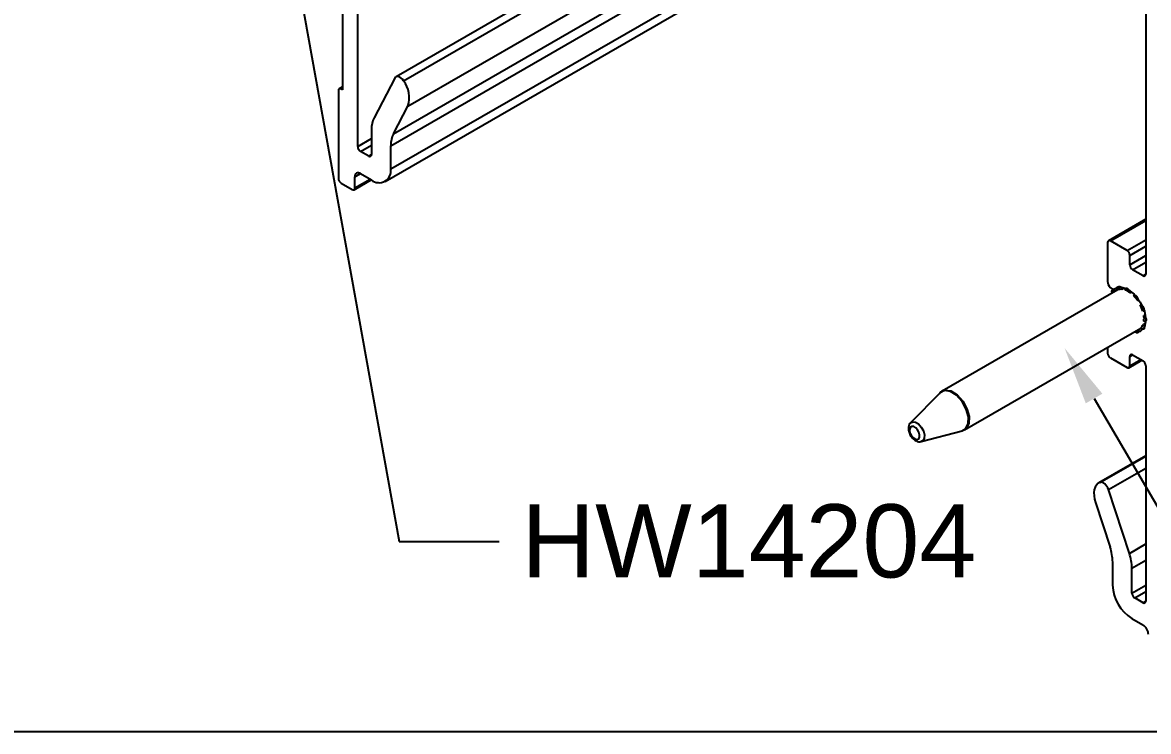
# Model space of a CAD drawing. Extents: x -0.1 to 12.3, y -8.6 to 0.1.
# Drawn here: x 6.271 to 9.16, y -8.608 to -6.787 of the extents above; entities that cross this region are included whole.
import ezdxf
from ezdxf import colors
from ezdxf.entities.mleader import LeaderData, LeaderLine
from ezdxf.math import Vec2, Vec3

# ---------------------------------------------------------------- set-up
doc = ezdxf.new("R2010")
doc.units = 0
doc.header["$LTSCALE"] = 0.5
doc.header["$MEASUREMENT"] = 0
for name, color, linetype in [('FAB DWG', 221, 'CONTINUOUS'), ('Hardware', 242, 'CONTINUOUS'), ('Housing', 150, 'CONTINUOUS')]:
    doc.layers.add(name, color=color, linetype=linetype)
doc.layers.add('Text-Unprinted', color=131, linetype='CONTINUOUS', plot=False)
doc.styles.get("Standard").update_dxf_attribs({"font": 'arial.ttf'})

msp = doc.modelspace()

# ---------------------------------------------------------------- linework, layer by layer
at = {"layer": 'Hardware', "linetype": 'Continuous', "lineweight": 25, "transparency": 16777216}
for p, q in [((9.0816, -7.4736), (8.6311, -7.7337)), ((9.081, -7.468), (9.0686, -7.4746)), ((9.0925, -7.4723), (9.0981, -7.469)), ((9.1031, -7.4698), (9.1026, -7.4701)), ((9.1134, -7.4811), (9.1166, -7.4792)), ((9.1251, -7.4859), (9.1227, -7.4872)), ((9.1329, -7.5016), (9.1356, -7.4999)), ((9.1418, -7.5104), (9.139, -7.5119)), ((9.1468, -7.5279), (9.1492, -7.5263)), ((9.1513, -7.5374), (9.1481, -7.5391)), ((9.1517, -7.5595), (9.1465, -7.5624)), ((9.1527, -7.5542), (9.1534, -7.5537)), ((8.6886, -7.8333), (9.1409, -7.5722)), ((8.6255, -7.738), (8.5496, -7.815)), ((8.5774, -7.8633), (8.6821, -7.836))]:
    msp.add_line(p, q, dxfattribs=at)
at = {"layer": 'Hardware', "linetype": 'Continuous', "lineweight": 25, "transparency": 16777216, "flags": 128}
for points in [[(9.0672, -7.482), (9.0669, -7.4809), (9.0667, -7.478), (9.0674, -7.4757), (9.069, -7.4745), (9.0711, -7.4744), (9.0735, -7.4754), (9.0755, -7.4771)], [(9.0817, -7.4738), (9.0809, -7.4707), (9.0811, -7.4679), (9.0821, -7.466), (9.0839, -7.4651), (9.0862, -7.4654), (9.0886, -7.4669), (9.0908, -7.4693), (9.0925, -7.4723)], [(9.1007, -7.4742), (9.1011, -7.4717), (9.1025, -7.4701), (9.1045, -7.4697), (9.1069, -7.4704), (9.1093, -7.4723), (9.1113, -7.475), (9.1128, -7.478), (9.1134, -7.4811)], [(9.1217, -7.4882), (9.1233, -7.487), (9.1254, -7.487), (9.1279, -7.4881), (9.1302, -7.4903), (9.1321, -7.4932), (9.1332, -7.4963), (9.1335, -7.4993), (9.1329, -7.5016)], [(9.139, -7.5119), (9.1413, -7.5123), (9.1438, -7.5139), (9.146, -7.5164), (9.1476, -7.5194), (9.1485, -7.5225), (9.1484, -7.5253), (9.1474, -7.5273), (9.1457, -7.5283)], [(9.1481, -7.5391), (9.1505, -7.541), (9.1526, -7.5437), (9.1539, -7.5468), (9.1545, -7.5499), (9.1541, -7.5524), (9.1528, -7.5541), (9.1509, -7.5546), (9.1485, -7.554)], [(9.1465, -7.5624), (9.1484, -7.5653), (9.1495, -7.5684), (9.1497, -7.5713), (9.1489, -7.5736), (9.1474, -7.5749), (9.1453, -7.575), (9.1429, -7.5739), (9.1405, -7.5718)], [(9.1347, -7.5756), (9.1355, -7.5787), (9.1353, -7.5814), (9.1343, -7.5834), (9.1325, -7.5842), (9.1302, -7.5839), (9.1278, -7.5824), (9.1261, -7.5807)], [(8.6928, -7.7798), (8.682, -7.7602), (8.6677, -7.7443), (8.6519, -7.7345), (8.6371, -7.7323), (8.6255, -7.738)], [(8.6311, -7.7337), (8.6385, -7.7312), (8.6534, -7.7334), (8.6692, -7.7432), (8.6836, -7.7592), (8.6944, -7.7789), (8.7, -7.7992), (8.6994, -7.8172), (8.6928, -7.83), (8.6886, -7.8333)], [(8.6821, -7.836), (8.6911, -7.8307), (8.6977, -7.8179), (8.6983, -7.8), (8.6928, -7.7798)], [(8.5713, -7.8395), (8.5678, -7.8332), (8.5632, -7.8281), (8.5581, -7.8249), (8.5533, -7.8242), (8.5496, -7.8261), (8.5475, -7.8302), (8.5473, -7.836), (8.5491, -7.8425), (8.5525, -7.8488), (8.5572, -7.854), (8.5623, -7.8571), (8.567, -7.8578), (8.5708, -7.856), (8.5729, -7.8519), (8.5731, -7.8461), (8.5713, -7.8395)], [(8.5496, -7.815), (8.5552, -7.8122), (8.5625, -7.8132), (8.5703, -7.8181), (8.5774, -7.8259), (8.5827, -7.8356)], [(8.5827, -7.8356), (8.5854, -7.8456), (8.5851, -7.8544), (8.5819, -7.8607), (8.5774, -7.8633)]]:
    msp.add_lwpolyline(points, dxfattribs=at)
at = {"layer": 'Hardware', "linetype": 'Continuous', "lineweight": 25, "transparency": 16777216}
for centre, radius, start, end in [((9.09, -7.4947), 0.0225, 83.6186, 111.6901), ((9.0825, -7.5227), 0.0517, 53.4072, 69.4904), ((9.0576, -7.5529), 0.0911, 34.2851, 45.3035), ((9.0558, -7.5554), 0.0939, 16.796, 27.5948), ((9.0925, -7.5479), 0.0564, 353.8124, 8.9975), ((9.1236, -7.5544), 0.0243, 314.025, 340.7355)]:
    msp.add_arc(centre, radius, start, end, dxfattribs=at)
for points, knots in [([(8.633, -7.7329), (8.6327, -7.733), (8.6289, -7.7338), (8.6265, -7.7372), (8.6243, -7.7403)], [0, 0, 0, 0, 0.0839914, 1, 1, 1, 1]), ([(8.5497, -7.8153), (8.5491, -7.8157), (8.5468, -7.8175), (8.5448, -7.8228), (8.5438, -7.8304), (8.5455, -7.8397), (8.5501, -7.8494), (8.5574, -7.858), (8.5657, -7.8629), (8.5728, -7.8644), (8.5762, -7.8633), (8.5771, -7.863)], [0, 0, 0, 0, 0.033095, 0.134925, 0.247878, 0.383631, 0.530633, 0.678484, 0.835975, 0.952988, 1, 1, 1, 1])]:
    msp.add_open_spline(points, degree=3, knots=knots, dxfattribs=at)
at = {"layer": 'Housing', "linetype": 'Continuous', "lineweight": 25, "transparency": 16777216}
for p, q in [((9.1533, -5.8159), (7.2294, -6.9266)), ((7.2484, -6.9365), (9.1533, -5.8368)), ((7.2599, -7.0016), (9.1533, -5.9086)), ((7.2225, -7.0727), (9.1533, -5.9581)), ((7.2158, -7.1034), (9.1533, -5.9849)), ((7.2158, -7.1629), (8.9291, -6.1738)), ((7.2013, -7.1949), (8.9421, -6.19)), ((9.1535, -6.3993), (9.1535, -7.4332)), ((7.1309, -7.1057), (7.1309, -6.5008)), ((7.0921, -6.7313), (7.0921, -6.96)), ((7.2266, -6.9296), (7.173, -7.0315)), ((7.0815, -6.962), (7.0815, -7.1874)), ((7.0921, -6.9525), (7.0835, -6.9574)), ((7.0885, -6.9579), (7.0921, -6.9559)), ((7.0921, -6.96), (7.0885, -6.9579)), ((7.2225, -7.0727), (7.2599, -7.0016)), ((7.1663, -7.0622), (7.1663, -7.1261)), ((7.1309, -7.1057), (7.1663, -7.0852)), ((7.138, -7.1179), (7.1663, -7.1016)), ((7.2158, -7.1629), (7.2158, -7.1034)), ((7.1593, -7.1302), (7.138, -7.1179)), ((7.1593, -7.1302), (7.1663, -7.1261)), ((7.1218, -7.2164), (7.1657, -7.1911)), ((7.1239, -7.1833), (7.138, -7.1751)), ((7.1239, -7.2119), (7.1239, -7.1833)), ((7.1239, -7.2119), (7.1628, -7.1894)), ((7.138, -7.1751), (7.1663, -7.1914)), ((7.0885, -7.1996), (7.1168, -7.2159)), ((9.1535, -7.2922), (9.0575, -7.3476)), ((9.0625, -7.3481), (9.1535, -7.2956)), ((9.0554, -7.3522), (9.0554, -7.4519)), ((9.1053, -7.3729), (9.0625, -7.3481)), ((9.1053, -7.3729), (9.1535, -7.3451)), ((9.1124, -7.3851), (9.1535, -7.3614)), ((9.1124, -7.4095), (9.1124, -7.3851)), ((9.1124, -7.4095), (9.1535, -7.3858)), ((9.1195, -7.4218), (9.1535, -7.4022)), ((9.1464, -7.4373), (9.1195, -7.4218)), ((9.1464, -7.4373), (9.1535, -7.4332)), ((9.0554, -7.6216), (9.0554, -7.6362)), ((9.0625, -7.6484), (9.1053, -7.6732)), ((9.1103, -7.6737), (9.1436, -7.6545)), ((9.1124, -7.6447), (9.1195, -7.6406)), ((9.1124, -7.6691), (9.1124, -7.6447)), ((9.1124, -7.6691), (9.1406, -7.6528)), ((9.1195, -7.6406), (9.1464, -7.6561)), ((9.1535, -7.6684), (9.1535, -8.2733)), ((9.1535, -7.9001), (9.0328, -7.9697)), ((9.0359, -7.9683), (9.1535, -7.9004)), ((9.0577, -7.9866), (9.1535, -7.9313)), ((9.1113, -8.1505), (9.0577, -7.9866)), ((9.0244, -8.0202), (9.0618, -8.1346)), ((9.1113, -8.1505), (9.1535, -8.1261)), ((9.0684, -8.1729), (9.0684, -8.2324)), ((9.1179, -8.1888), (9.1535, -8.1683)), ((9.1179, -8.2528), (9.1179, -8.1888)), ((9.1179, -8.2528), (9.1535, -8.2323)), ((9.125, -8.265), (9.1535, -8.2486)), ((9.1464, -8.2773), (9.125, -8.265)), ((9.1464, -8.2773), (9.1535, -8.2733)), ((9.1179, -8.3181), (9.1462, -8.3344))]:
    msp.add_line(p, q, dxfattribs=at)
at = {"layer": 'Housing', "linetype": 'Continuous', "lineweight": 25, "transparency": 16777216, "flags": 128}
for points in [[(7.2484, -6.9365), (7.2457, -6.9329), (7.2427, -6.9299), (7.2395, -6.9276), (7.2363, -6.9261), (7.2333, -6.9256), (7.2306, -6.926), (7.2283, -6.9274), (7.2266, -6.9296)], [(9.0554, -7.4519), (9.0559, -7.4559), (9.0573, -7.46), (9.0595, -7.464), (9.0623, -7.4674), (9.0654, -7.4699), (9.0686, -7.4714), (9.0716, -7.4717), (9.074, -7.4707)], [(9.074, -7.4707), (9.0884, -7.4663), (9.1061, -7.4712), (9.124, -7.4849), (9.1394, -7.5049), (9.1498, -7.5281), (9.1534, -7.5508), (9.1498, -7.5693), (9.1394, -7.5805), (9.124, -7.5828), (9.1232, -7.5824)], [(9.0359, -7.9683), (9.0308, -7.9711), (9.0267, -7.9752), (9.0235, -7.9805), (9.0214, -7.987), (9.0205, -7.9944), (9.0206, -8.0026), (9.022, -8.0113), (9.0244, -8.0202)], [(9.0577, -7.9866), (9.056, -7.9825), (9.0537, -7.9785), (9.051, -7.975), (9.048, -7.972), (9.0448, -7.9697), (9.0416, -7.9683), (9.0386, -7.9679), (9.0359, -7.9683)]]:
    msp.add_lwpolyline(points, dxfattribs=at)
at = {"layer": 'Housing', "linetype": 'Continuous', "lineweight": 25, "transparency": 16777216}
for centre, radius, start, end in [((7.0858, -6.9613), 0.00437, 50.7967, 189.214), ((7.1929, -6.9798), 0.0705, 341.9882, 37.9766), ((7.2323, -7.0603), 0.066, 154.0641, 181.5682), ((7.2818, -7.1016), 0.066, 154.0641, 181.5682), ((7.1463, -7.105), 0.0154, 182.6055, 237.3945), ((7.162, -7.1268), 0.00437, 230.7967, 9.214), ((7.1857, -7.1678), 0.0306, 230.7967, 9.214), ((7.0968, -7.1867), 0.0154, 182.6055, 237.3945), ((7.1325, -7.1819), 0.00873, 50.7967, 189.214), ((7.1196, -7.2126), 0.00437, 230.7967, 9.214), ((9.0597, -7.3515), 0.00437, 50.7967, 189.214), ((9.0971, -7.3858), 0.0154, 2.6055, 57.3945), ((9.1278, -7.4088), 0.0154, 182.6055, 237.3945), ((9.1491, -7.4339), 0.00437, 230.7967, 9.214), ((9.0707, -7.6355), 0.0154, 182.6055, 237.3945), ((9.1167, -7.644), 0.00437, 50.7967, 189.214), ((9.1381, -7.6691), 0.0154, 2.6055, 57.3945), ((9.1081, -7.6698), 0.00437, 230.7967, 9.214), ((8.9438, -8.1747), 0.1247, 0.8303, 18.7806), ((8.9933, -8.1906), 0.1247, 0.8303, 18.7806), ((9.1759, -8.2275), 0.1076, 182.6055, 237.3945), ((9.1333, -8.2521), 0.0154, 182.6055, 237.3945), ((9.1491, -8.274), 0.00437, 230.7967, 9.214), ((9.1297, -8.3603), 0.0307, 2.6055, 57.3945)]:
    msp.add_arc(centre, radius, start, end, dxfattribs=at)
at = {"layer": 'Text-Unprinted', "ltscale": 0.5, "transparency": 16777216}
msp.add_lwpolyline([(0, -8.608), (12.2276, -8.608), (12.2276, 0), (0, 0)], close=True, dxfattribs=at)

# ---------------------------------------------------------------- leaders
at = {"layer": 'FAB DWG', "transparency": 16777216}
ml = msp.add_multileader_mtext('Standard', dxfattribs=at)
ml.set_content('HW14204', color=256)
ml.set_leader_properties()
ml.build(insert=Vec2(0, 0))
ml.multileader.update_dxf_attribs({"dogleg_length": 0.36, "arrow_head_size": 0.15})
ctx = ml.context
ctx.base_point, ctx.char_height, ctx.arrow_head_size, ctx.landing_gap_size, ctx.plane_origin = Vec3(7.4943, -8.12), 0.188, 0.15, 0.09, Vec3(11.3258, -5.7179)
ctx.text_align_type = 2
notes = []
notes.append((ctx, [(1, (1, 1, 0), (7.2373, -8.12), (1, 0), 0.257, [(0, [(6.7022, -5.1464)], 0, [])])]))
ctx.mtext.insert, ctx.mtext.width, ctx.mtext.defined_height, ctx.mtext.alignment, ctx.mtext.flow_direction = Vec3(8.7184, -8.0244), 2.307685, 0.426, 3, 5
ml = msp.add_multileader_mtext('Standard', dxfattribs=at)
ml.set_content('PN00014 (x4)', color=256)
ml.set_leader_properties()
ml.build(insert=Vec2(0, 0))
ml.multileader.update_dxf_attribs({"dogleg_length": 0.36, "arrow_head_size": 0.15})
ctx = ml.context
ctx.base_point, ctx.char_height, ctx.arrow_head_size, ctx.landing_gap_size, ctx.plane_origin = Vec3(9.6699, -8.4241), 0.188, 0.15, 0.09, Vec3(11.7518, -5.382)
ctx.text_align_type = 2
notes.append((ctx, [(1, (1, 1, 0), (9.413, -8.4241), (1, 0), 0.257, [(0, [(8.9451, -7.6232)], 0, [])])]))
ctx.mtext.insert, ctx.mtext.width, ctx.mtext.defined_height, ctx.mtext.alignment, ctx.mtext.flow_direction = Vec3(11.3506, -8.3025), 2.307685, 0.426, 3, 5
for ctx, leaders in notes:
    for number, flags, end, landing, length, lines in leaders:
        leader = LeaderData()
        leader.index, (leader.has_last_leader_line, leader.has_dogleg_vector, leader.attachment_direction) = number, flags
        leader.last_leader_point, leader.dogleg_vector, leader.dogleg_length = Vec3(end), Vec3(landing), length
        for number, points, colour, breaks in lines:
            line = LeaderLine()
            line.index, line.vertices, line.color, line.breaks = number, Vec3.list(points), colors.encode_raw_color(colour), breaks
            leader.lines.append(line)
        ctx.leaders.append(leader)

doc.saveas('drawing.dxf')
